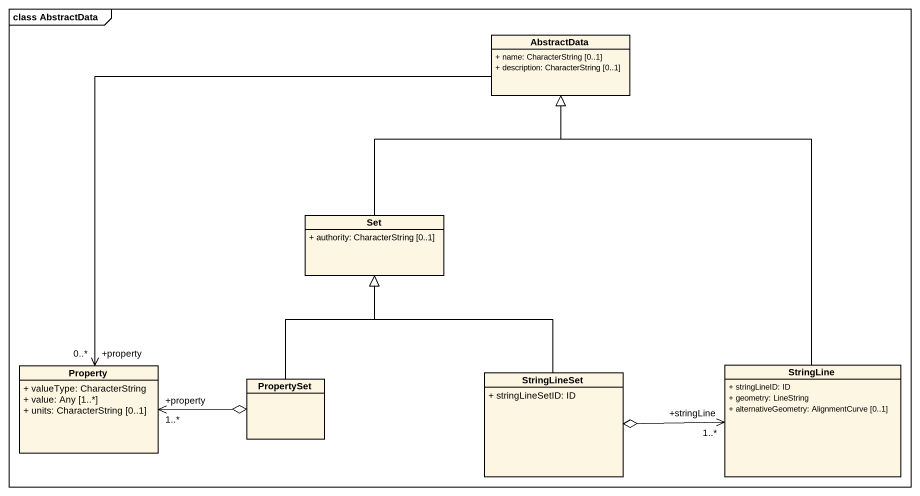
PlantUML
@startuml
mainframe class AbstractData
hide circle
hide empty members
skinparam classAttributeIconSize 0
class AbstractData {
  + name: CharacterString [0..1]
  + description: CharacterString [0..1]
}
class "Set" as Set_ {
  + authority: CharacterString [0..1]
}
class Property {
  + valueType: CharacterString
  + value: Any [1..*]
  + units: CharacterString [0..1]
}
class PropertySet
class StringLineSet {
  + stringLineSetID: ID
}
class StringLine {
  + stringLineID: ID
  + geometry: LineString
  + alternativeGeometry: AlignmentCurve [0..1]
}
AbstractData --> "+property\n0..*" Property
Set_ -up-|> AbstractData
Property "+property\n1..*" <-right-o PropertySet
PropertySet -up-|> Set_
StringLineSet -up-|> Set_
StringLine -up-|> AbstractData
StringLine "+stringLine\n1..*" <-left-o StringLineSet
@enduml
